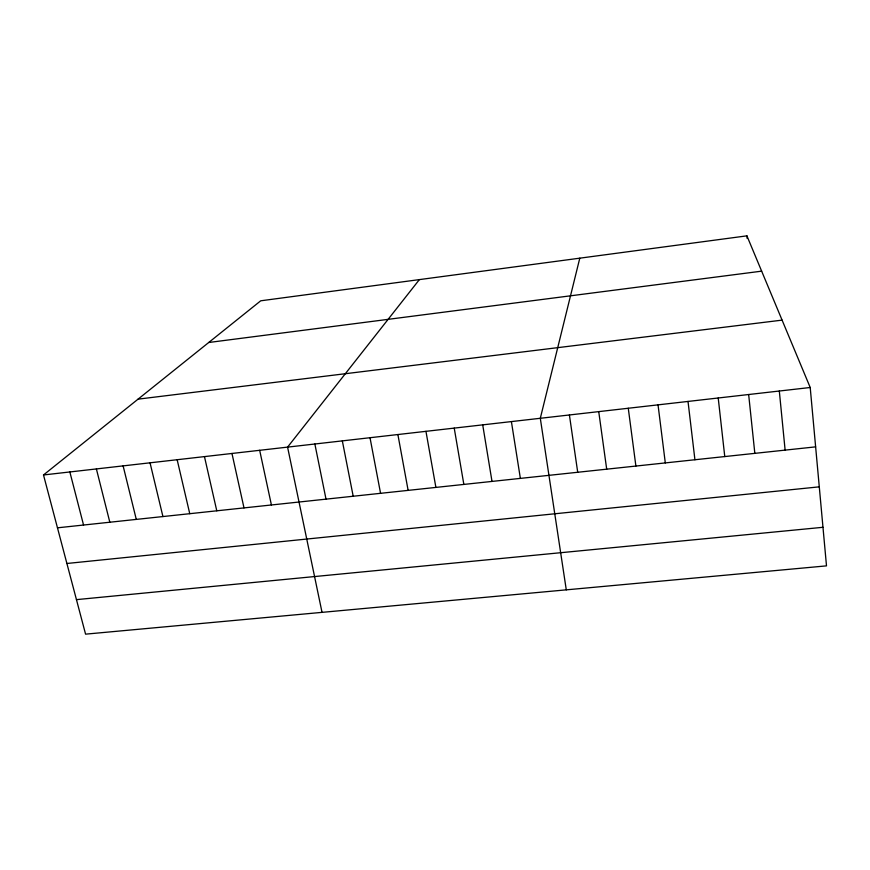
<?xml version="1.0" encoding="UTF-8"?>
<svg xmlns="http://www.w3.org/2000/svg" width="870" height="870" viewBox="0 0 870 870"><rect width="100%" height="100%" fill="white"/><g stroke="black" fill="none" stroke-linecap="round" stroke-linejoin="round"><path stroke-width="1.3" d="M579.79 258.172L540.303 418.296L566.283 589.849M419.383 279.607L287.578 447.126L322.03 612.36M43.5 474.966L260.728 300.803L746.917 235.846L810.209 387.498L826.5 565.87L85.575 634.154L43.5 474.966L810.209 387.498M208.724 342.497L761.652 271.157M138.047 399.156L782.086 320.127M57.474 527.818L815.625 446.865M66.892 563.488L819.279 486.841M76.451 599.637L822.976 527.296M69.85 471.964L83.553 525.034M96.385 468.93L109.827 522.228M123.116 465.885L136.285 519.401M150.042 462.818L162.929 516.562M177.154 459.719L189.758 513.692M204.461 456.609L216.782 510.81M231.964 453.466L244.002 507.906M259.673 450.301L271.418 504.981M314.864 444.015L326.011 499.141M342.334 440.872L353.198 496.248M370.011 437.719L380.571 493.323M397.884 434.543L408.128 490.375M425.952 431.335L435.892 487.417M454.227 428.116L463.851 484.427M482.709 424.864L492.007 481.425M511.397 421.591L520.369 478.391M569.404 414.968L577.713 472.269M598.734 411.63L606.694 469.18M628.27 408.258L635.894 466.059M658.035 404.865L665.3 462.916M688.018 401.44L694.923 459.751M718.218 397.992L724.764 456.565M748.657 394.523L754.834 453.357M746.917 235.846L747.178 238.467M779.313 391.021L785.121 450.127"/></g></svg>
